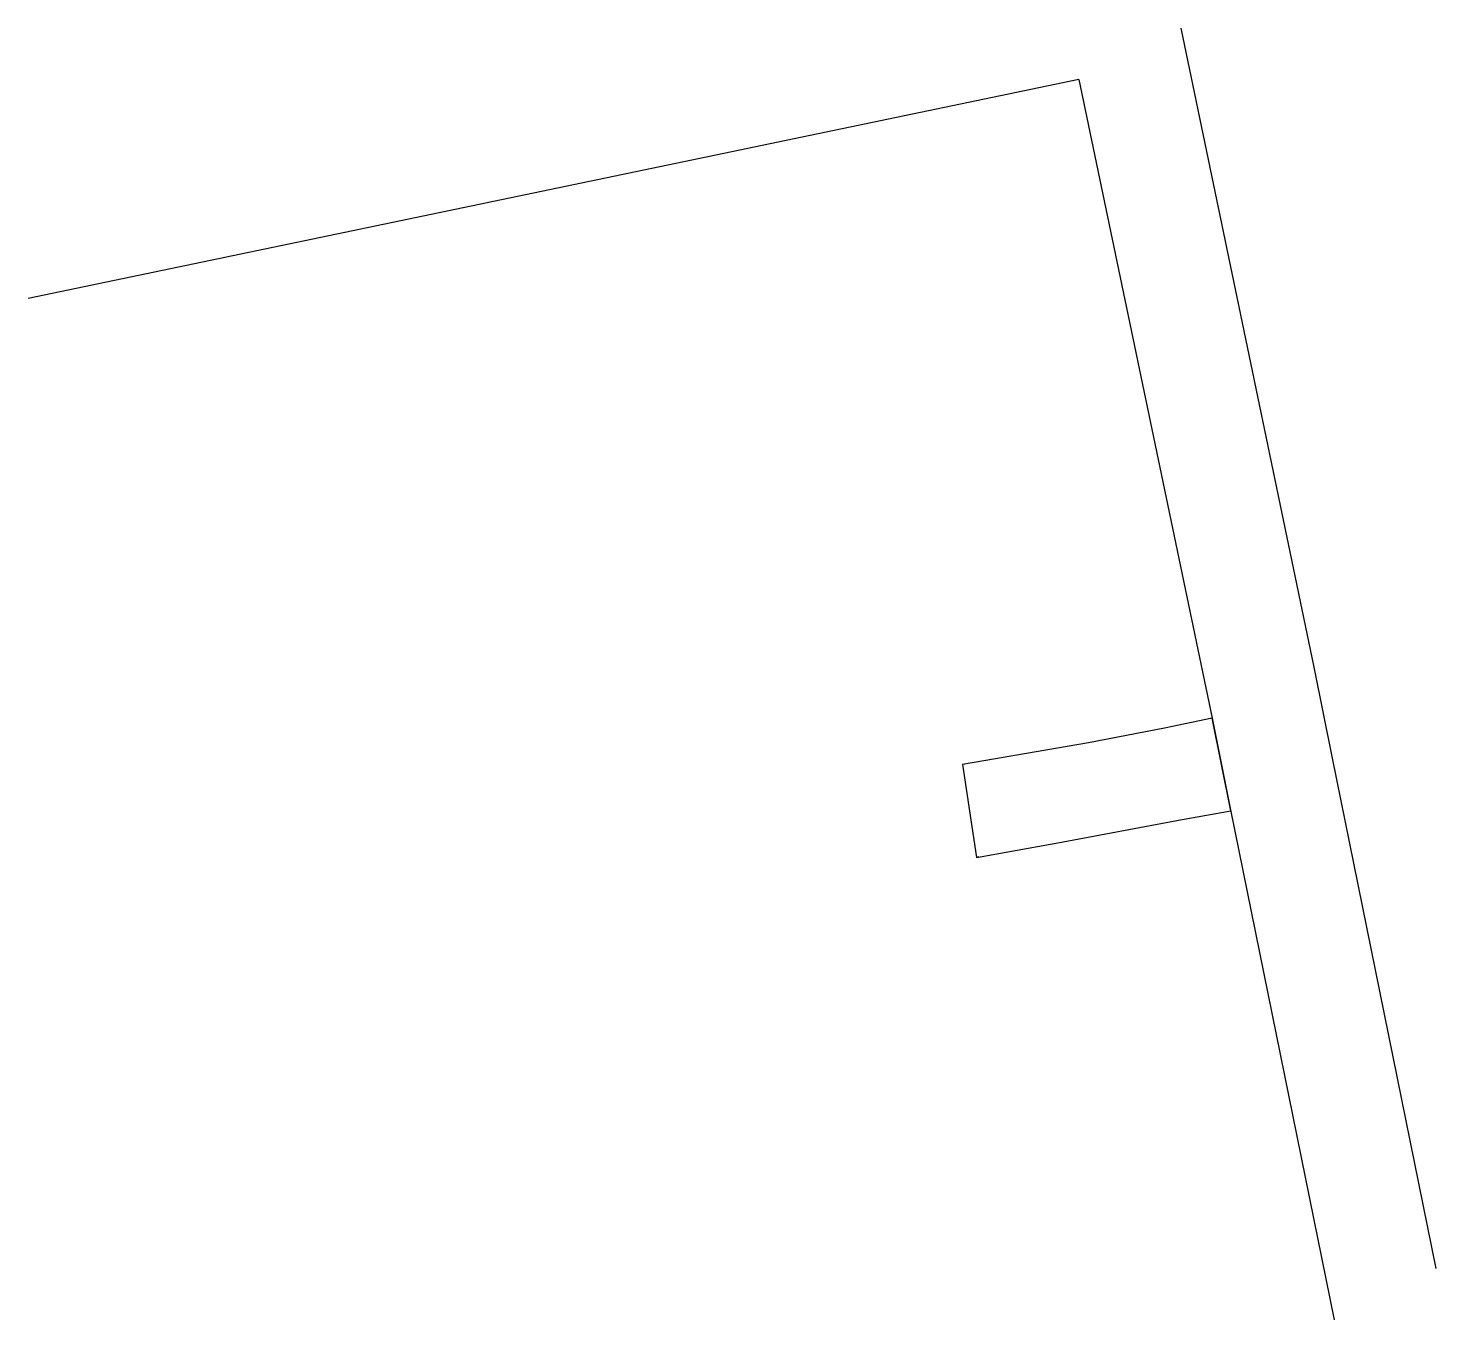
# Model space of a CAD drawing. Header units: millimetres. Extents: x 614339 to 614465, y 1318333 to 1318448.
import ezdxf

# ---------------------------------------------------------------- set-up
doc = ezdxf.new("R2010")
doc.units = ezdxf.units.MM

msp = doc.modelspace()

# ---------------------------------------------------------------- linework, layer by layer
at = {"color": 2}
for points in [[(614441.83, 1318447.69), (614453.69, 1318390.79), (614455.32, 1318382.66), (614464.55, 1318337.22)], [(614432.77, 1318443.11), (614339.21, 1318423.61)], [(614432.77, 1318443.11), (614444.63, 1318386.22), (614446.26, 1318378.08), (614455.49, 1318332.64)], [(614444.63, 1318386.22), (614440.38, 1318385.33), (614433.61, 1318384.04), (614422.39, 1318382.1), (614423.65, 1318373.83), (614430.9, 1318375.12), (614441.96, 1318377.2), (614446.28, 1318377.99), (614444.63, 1318386.22)], [(614422.6, 1318382.14), (614422.39, 1318382.1)], [(614423.86, 1318373.87), (614423.65, 1318373.83)]]:
    msp.add_lwpolyline(points, dxfattribs=at)

doc.saveas('drawing.dxf')
